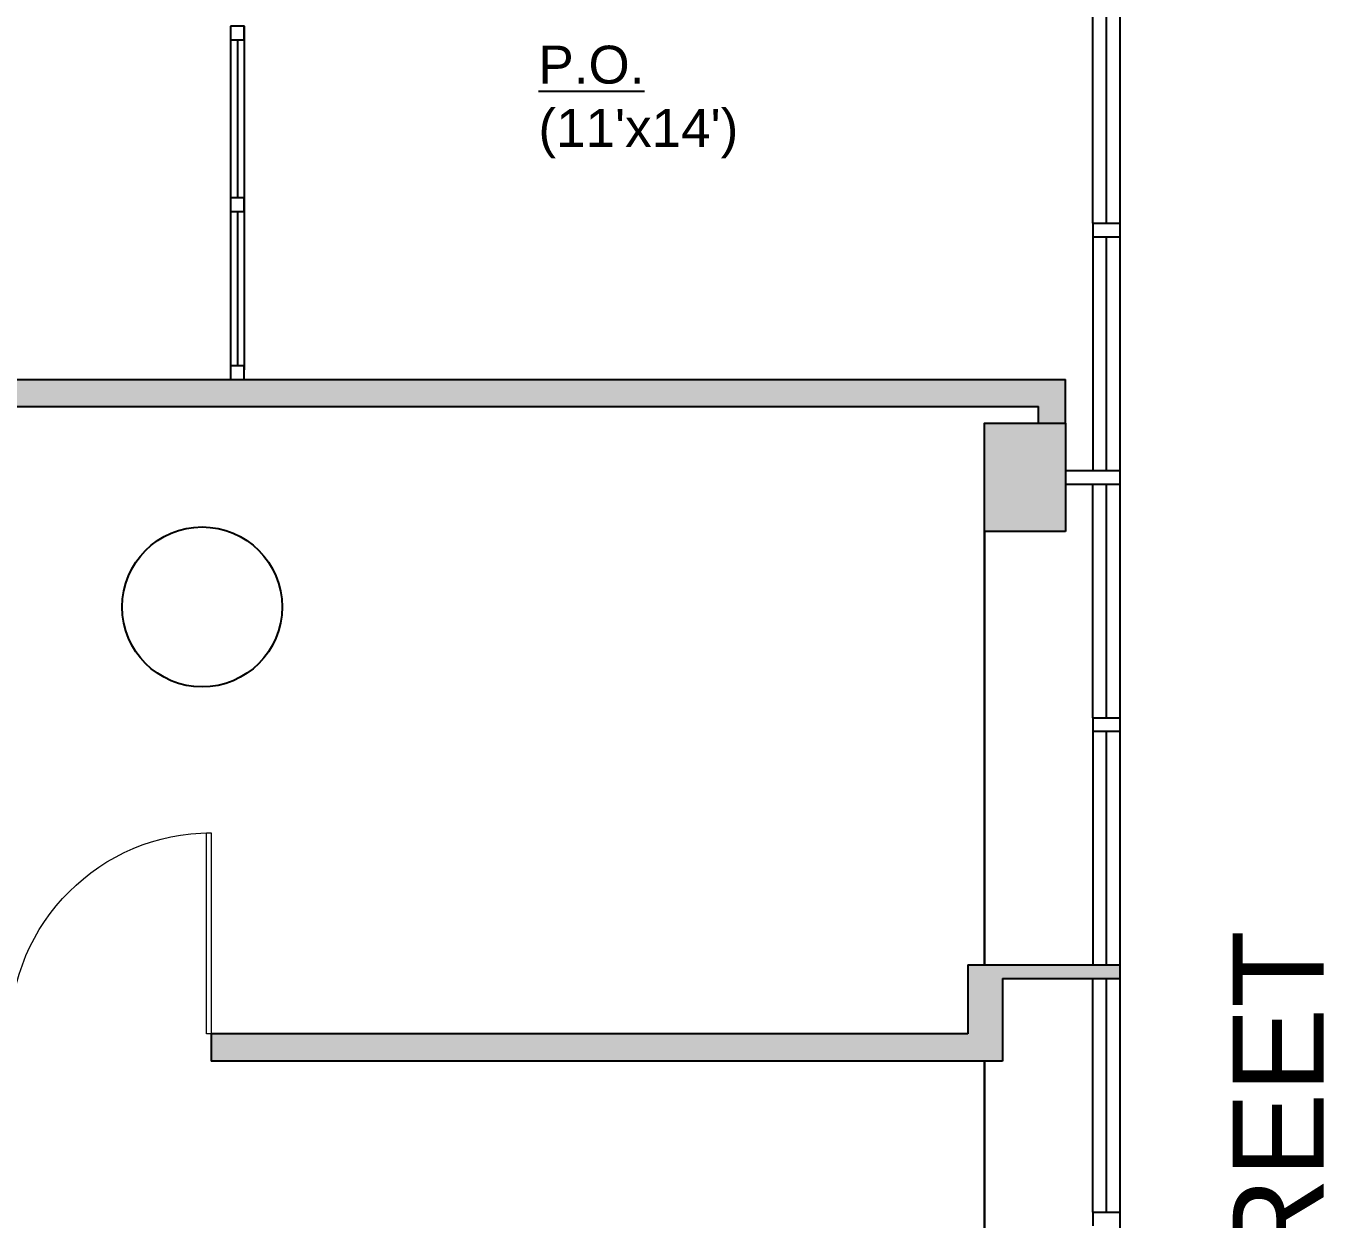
# Model space of a CAD drawing. Header units: inches. Extents: x 0 to 8116, y 4 to 1630.
# Drawn here: x 3270.2 to 3557.9, y 911.9 to 1176.1 of the extents above; entities that cross this region are included whole.
import ezdxf

# ---------------------------------------------------------------- set-up
doc = ezdxf.new("R2010")
doc.units = ezdxf.units.IN
doc.header["$MEASUREMENT"] = 0
doc.layers.add('0-BACKGROUND', color=7, linetype='Continuous')
doc.layers.add('CM4800', color=7, linetype='Continuous')
doc.layers.add('ADOOR', color=2, linetype='Continuous', lineweight=9)
doc.styles.add('ARCH-STYLE', font='arial.ttf')

# ---------------------------------------------------------------- blocks, each defined once
blk = doc.blocks.new('45DR')
at = {"layer": 'ADOOR'}
blk.add_lwpolyline([(0, 1), (0, 0), (0.0234, 0), (0.0234, 1)], close=True, dxfattribs=at)
blk.add_arc((0, 0), 1, 0, 90, dxfattribs=at)
blk = doc.blocks.new('CM4830NA36SQ')
blk.add_circle((0.45, 0.45), 0.45)
blk = doc.blocks.new('520block')
at = {"layer": '0-BACKGROUND'}
for points in [[(219.99, 942.69), (220, 936.69), (1186, 936.69), (1186, 933), (1192, 933), (1192, 942.69)], [(1178, 810), (1204, 810), (1204, 813), (1170.33, 813), (1170.33, 797.74), (1002.78, 797.74), (1002.78, 791.74), (1178, 791.74)]]:
    blk.add_hatch(color=256, dxfattribs=at).paths.add_polyline_path(points)
h = blk.add_hatch(color=256, dxfattribs=at)
h.paths.add_polyline_path([(940.5, 711), (940.5, 693), (958.5, 693), (958.5, 711)])
h.paths.add_polyline_path([(958.5, 930), (940.5, 930), (940.5, 912), (958.5, 912)])
h.paths.add_polyline_path([(1174, 909), (1192, 909), (1192, 933), (1174, 933)])
h.paths.add_polyline_path([(1192, 714), (1174, 714), (1174, 690), (1192, 690)])
h.paths.add_polyline_path([(725, 711), (707, 711), (707, 693), (725, 693)])
h.paths.add_polyline_path([(725, 930), (707, 930), (707, 912), (725, 912)])
h.paths.add_polyline_path([(491.5, 930), (473.5, 930), (473.5, 912), (491.5, 912)])
h.paths.add_polyline_path([(491.5, 693), (491.5, 711), (473.5, 711), (473.5, 693)])
for p, q in [((1204, 1381.5), (1204, 22.5)), ((1198, 977.25), (1198, 1029)), ((1201, 1029), (1201, 977.25)), ((1007.06, 1020.9), (1007.06, 944.79)), ((1010.06, 1020.9), (1010.06, 944.79)), ((1008.56, 1017.9), (1008.56, 982.87)), ((1204, 986.18), (1204, 983.18)), ((1008.56, 979.87), (1008.56, 945.69)), ((1198, 977.25), (1198, 974.25)), ((1198, 977.25), (1204, 977.25)), ((1198, 974.25), (1204, 974.25)), ((1198, 974.25), (1198, 922.5)), ((1201, 974.25), (1201, 922.5)), ((219.99, 942.69), (1192, 942.69)), ((1192, 933), (1192, 942.69)), ((1204, 942.69), (1204, 936.69)), ((1204, 942.69), (1204, 936.69)), ((219.98, 936.69), (1186, 936.69)), ((1186, 933), (1186, 936.69)), ((1192, 922.5), (1204, 922.5)), ((1192, 919.5), (1204, 919.5)), ((1198, 867.75), (1198, 919.5)), ((1201, 919.5), (1201, 867.75)), ((1204, 882.48), (1204, 879.48)), ((1198, 867.75), (1198, 864.75)), ((1198, 867.75), (1204, 867.75)), ((1198, 864.75), (1204, 864.75)), ((1198, 864.75), (1198, 813)), ((1201, 864.75), (1201, 813)), ((1204, 825.26), (1204, 822.06)), ((1204, 825.26), (1204, 822.06)), ((1204, 825.26), (1204, 822.06)), ((1170.33, 813), (1204, 813)), ((1170.33, 813), (1170.33, 797.74)), ((1178, 810), (1204, 810)), ((1178, 810), (1178, 791.74)), ((1198, 758.25), (1198, 810)), ((1201, 810), (1201, 758.25)), ((1002.78, 797.74), (1002.78, 791.74)), ((1170.33, 797.74), (1002.78, 797.74)), ((1178, 791.74), (1002.78, 791.74)), ((1204, 767.45), (1204, 764.45)), ((1198, 758.25), (1198, 755.25)), ((1198, 758.25), (1204, 758.25))]:
    blk.add_line(p, q, dxfattribs=at)
at = {"layer": '0-BACKGROUND', "lineweight": 30}
for p, q in [((1174, 909), (1174, 813)), ((1174, 791.74), (1174, 642.82))]:
    blk.add_line(p, q, dxfattribs=at)
at = {"layer": '0-BACKGROUND'}
for points in [[(1007.06, 1020.9), (1007.06, 1017.9), (1010.06, 1017.9), (1010.06, 1020.9)], [(1007.06, 982.87), (1007.06, 979.87), (1010.06, 979.87), (1010.06, 982.87)], [(1007.06, 945.69), (1007.06, 942.69), (1010.06, 942.69), (1010.06, 945.69)], [(1192, 909), (1174, 909), (1174, 933), (1192, 933)]]:
    blk.add_lwpolyline(points, close=True, dxfattribs=at)
at = {"layer": '0-BACKGROUND', "xscale": -44.54584335435582, "yscale": 44.54584335435582, "zscale": 44.54584335435582}
blk.add_blockref('45DR', (1002.78, 797.74), dxfattribs=at)
at = {"layer": 'CM4800', "xscale": 39.37007874015748, "yscale": 39.37007874015748, "zscale": 39.37007874015748, "rotation": 180}
blk.add_blockref('CM4830NA36SQ', (1018.47, 910), dxfattribs=at)
at = {"layer": '0-BACKGROUND', "insert": (1075.24, 1016.58), "char_height": 8.4, "width": 54, "attachment_point": 1, "style": 'ARCH-STYLE'}
blk.add_mtext("{\\LP.O. \\P}(11'x14')", dxfattribs=at)
at = {"layer": '0-BACKGROUND', "insert": (1229.01, 565.6), "char_height": 20.16, "width": 287.6474, "attachment_point": 1, "rotation": 90, "style": 'ARCH-STYLE'}
blk.add_mtext('EAST 55th STREET', dxfattribs=at)

msp = doc.modelspace()

# ---------------------------------------------------------------- block references
msp.add_blockref('520block', (2308.463, 155.154))

doc.saveas('drawing.dxf')
